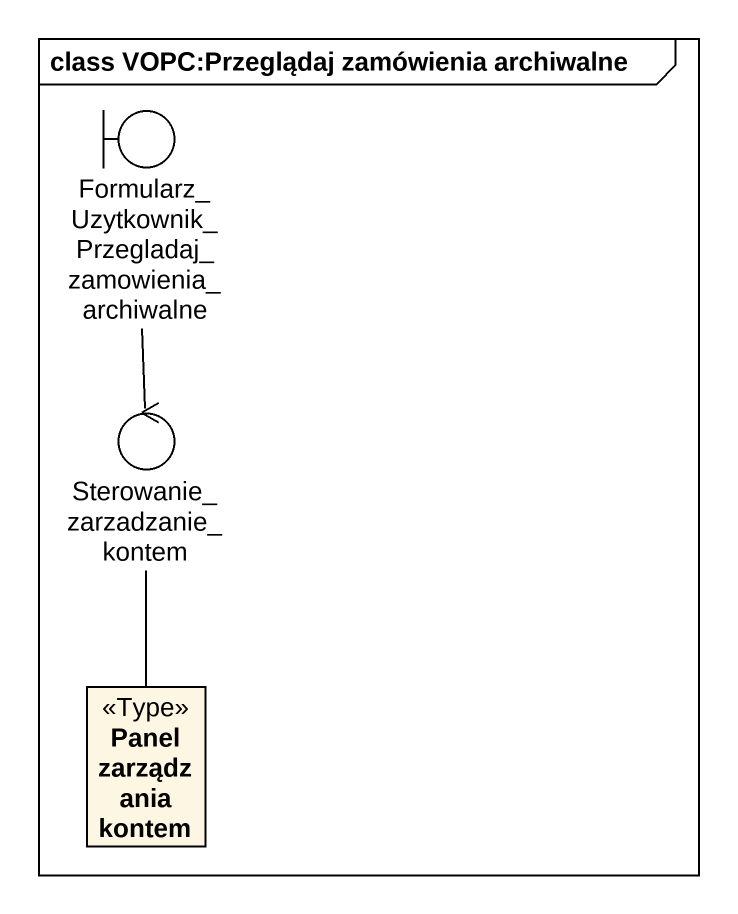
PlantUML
@startuml
mainframe class VOPC:Przeglądaj zamówienia archiwalne
allowmixing
hide circle
hide empty members
boundary "Formularz_Uzytkownik_Przegladaj_zamowienia_archiwalne" as Formularz_Uzytkownik
control "Sterowanie_zarzadzanie_kontem" as Sterowanie_zarzadzanie
class "Panel zarządzania kontem" as Panel_zarządzania_kontem <<Type>>
Sterowanie_zarzadzanie -up- Formularz_Uzytkownik
Panel_zarządzania_kontem -up- Sterowanie_zarzadzanie
@enduml
